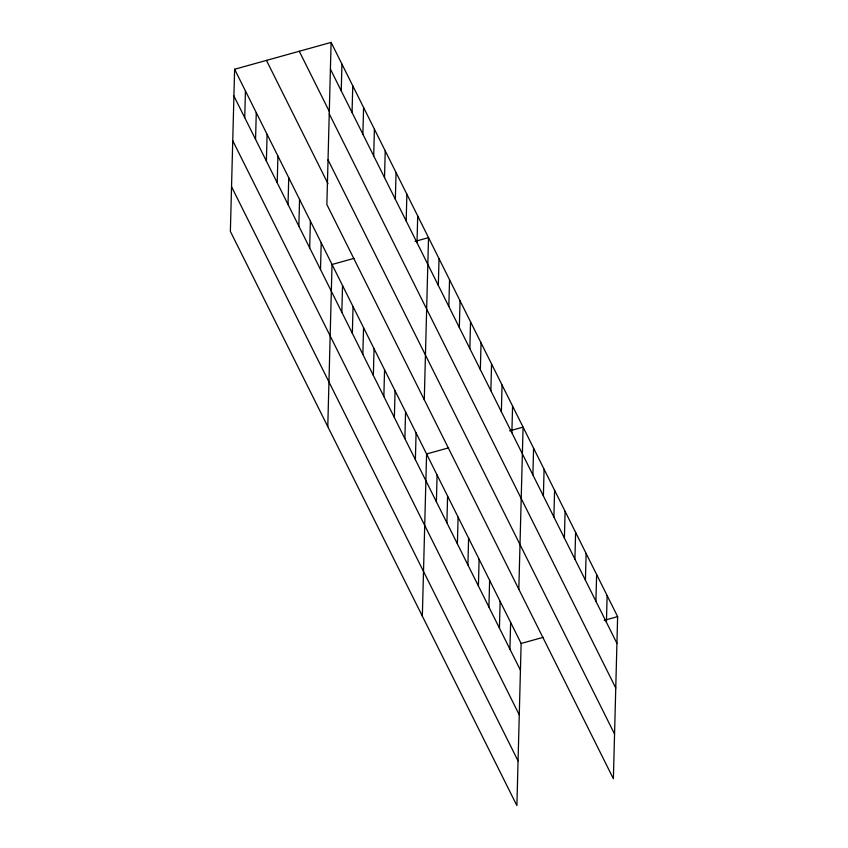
<?xml version="1.0" encoding="UTF-8"?>
<svg xmlns="http://www.w3.org/2000/svg" width="848" height="848" viewBox="0 0 848 848"><rect width="100%" height="100%" fill="white"/><g stroke="black" fill="none" stroke-linecap="round" stroke-linejoin="round"><path stroke-width="1.27" d="M234.62 69.26L230.37 231.387L516.888 805.6L521.138 643.462L234.62 69.26L331.112 42.4L617.63 616.613L613.38 778.74L326.862 204.538L331.112 42.4M244.743 117.692L245.443 90.948M255.566 139.379L256.266 112.646M266.389 161.078L267.088 134.334M277.211 182.765L277.911 156.032M288.034 204.463L288.733 177.72M298.856 226.151L299.556 199.407M309.69 247.849L310.389 221.105M320.512 269.537L321.212 242.793M327.784 426.618L332.034 264.491L354.082 258.354M341.235 90.831L341.935 64.088M341.839 312.287L342.539 285.543M352.058 112.53L352.757 85.786M352.344 333.338L353.044 306.594M362.88 134.217L363.58 107.473M362.849 354.39L363.548 327.657M373.703 155.905L374.403 129.172M373.353 375.452L374.053 348.708M384.526 177.603L385.225 150.859M383.858 396.504L384.557 369.76M395.348 199.291L396.058 172.557M394.362 417.555L395.073 390.811M406.181 220.989L406.881 194.245M404.878 438.607L405.577 411.874M417.004 242.676L417.704 215.943M415.382 459.669L416.082 432.925M424.276 399.768L428.526 237.631L415.054 241.383M422.336 616.114L426.586 453.977L448.634 447.839M438.331 285.426L439.031 258.682M436.391 501.772L437.091 475.028M448.836 306.478L449.535 279.745M446.896 522.824L447.596 496.091M459.34 327.529L460.04 300.796M457.401 543.886L458.1 517.142M469.845 348.592L470.545 321.848M467.905 564.938L468.605 538.194M480.35 369.643L481.06 342.899M478.41 585.989L479.109 559.245M490.865 390.695L491.564 363.962M488.914 607.041L489.625 580.308M501.369 411.746L502.069 385.013M499.43 628.103L500.129 601.359M511.874 432.809L512.574 406.065M509.934 649.155L510.634 622.411M518.828 589.254L523.078 427.116L509.606 430.869M532.883 474.912L533.583 448.179M543.388 495.974L544.087 469.23M553.892 517.026L554.592 490.282M564.397 538.077L565.097 511.333M574.902 559.129L575.612 532.396M585.417 580.191L586.116 553.447M595.921 601.243L596.621 574.499M606.426 622.294L607.126 595.55M521.138 643.462L543.186 637.336M604.158 620.354L617.63 616.613M330.413 69.144L616.931 643.346M299.27 51.262L329.459 111.777M329.236 113.823L615.765 688.025M328.038 159.859L614.556 734.061M266.463 60.399L327.985 183.698M233.91 95.994L520.439 670.206M232.744 140.683L519.262 714.885M231.536 186.708L518.064 760.921"/></g></svg>
